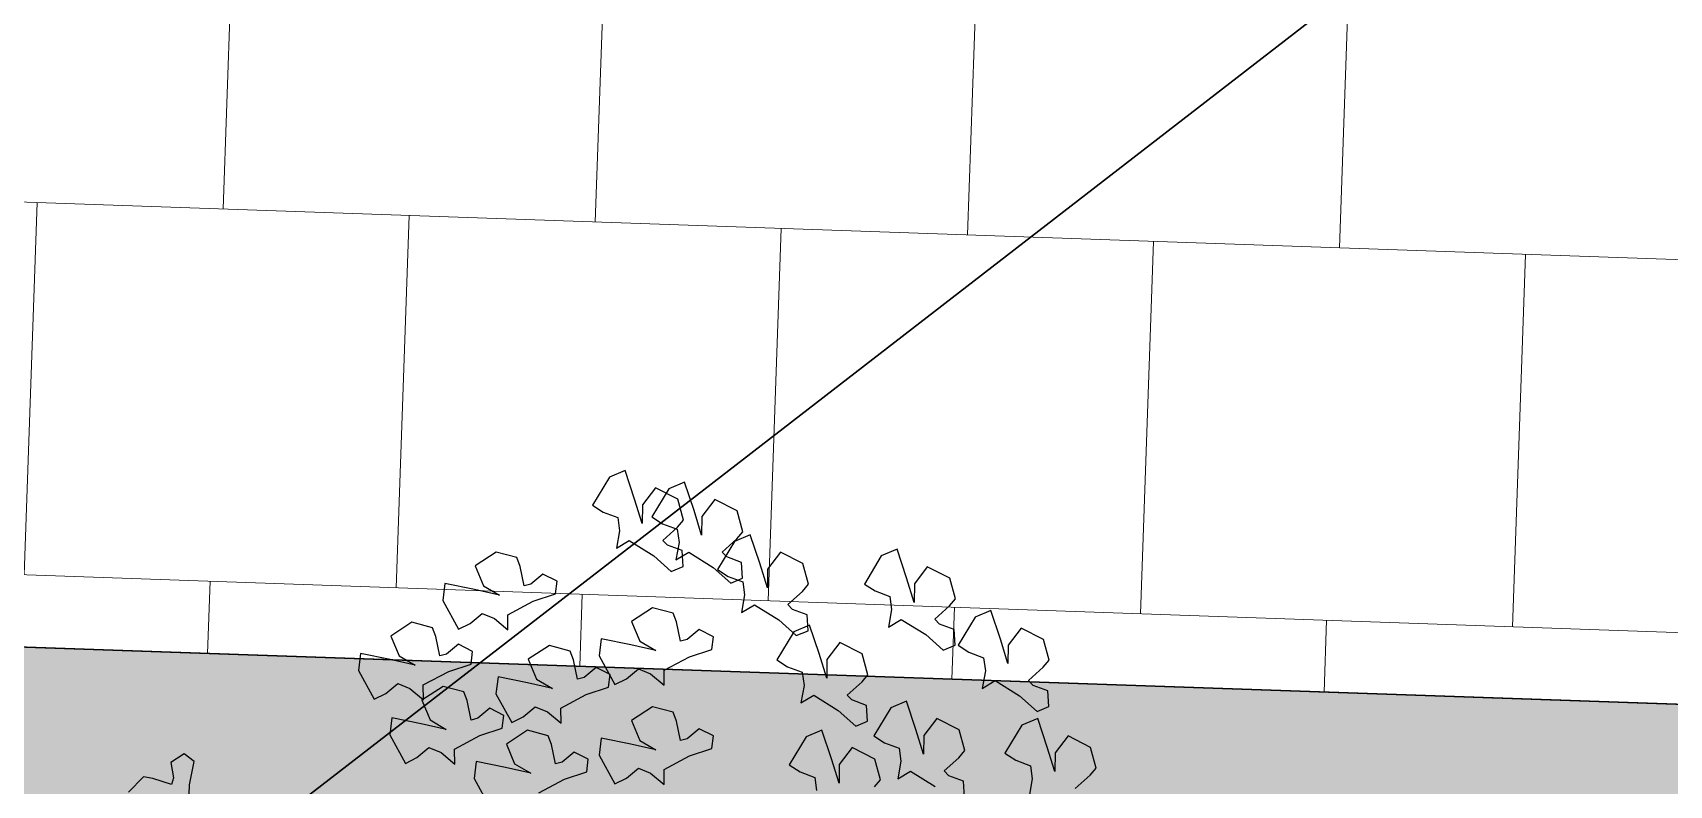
# Model space of a CAD drawing. Header units: millimetres. Extents: x -1042495 to -977915, y 3191218 to 3280168.
# Drawn here: x -1024001 to -1021411, y 3230092 to 3231282 of the extents above; entities that cross this region are included whole.
import ezdxf

# ---------------------------------------------------------------- set-up
doc = ezdxf.new("R2010")
doc.units = ezdxf.units.MM
doc.layers.get('0').update_dxf_attribs({"lineweight": 15})
for name, color, linetype in [('000 Граница', 6, 'Continuous'), ('000 Дом', 7, 'Continuous'), ('000 Привязки', 1, 'Continuous'), ('A绿-TXT', 252, 'Continuous'), ('p', 7, 'Continuous')]:
    doc.layers.add(name, color=color, linetype=linetype)
doc.layers.add('_Кабель 0.4', color=1, linetype='g5_119_3', lineweight=30)
doc.layers.add('мощение', color=251, linetype='Continuous', lineweight=0)
doc.layers.add('кустарники лиственные', color=7, linetype='Continuous', lineweight=20, true_color=0x455c00)
doc.linetypes.add('g5_119_3', pattern='A,4,-1,[31,GUGK_2005.shx,S=0.1,R=0,X=0,Y=0],4,[31,GUGK_2005.shx,S=0.1,R=180,X=0,Y=0],-1', length=10)

# ---------------------------------------------------------------- blocks, each defined once
blk = doc.blocks.new('A$C6E9D230D')
at = {"layer": 'A绿-TXT', "color": 254, "true_color": 0xfeeab9}
for p, q in [((1618, 2033.4), (1589.3, 2061.6)), ((1615.1, 2016.2), (1618, 2033.4)), ((1603.3, 1980.9), (1615.1, 2016.2)), ((1615.8, 1977.5), (1603.3, 1980.9)), ((1644.6, 1982.5), (1615.8, 1977.5)), ((1660.8, 1957.5), (1644.6, 1982.5)), ((1549.3, 1949.3), (1603.2, 1947.6)), ((1603.2, 1947.6), (1646.4, 1938.5)), ((1646.4, 1938.5), (1660.8, 1957.5)), ((1816.9, 1630.9), (1763.2, 1601.3)), ((1848.6, 1626.9), (1816.9, 1630.9)), ((1837.5, 1571.8), (1848.6, 1626.9)), ((1763.2, 1601.3), (1774, 1579.9)), ((1696.8, 1572.4), (1643, 1542.8)), ((1728.5, 1568.4), (1696.8, 1572.4)), ((1717.4, 1513.4), (1728.5, 1568.4)), ((1774, 1579.9), (1792.8, 1557.4)), ((1826.9, 1524.8), (1837.5, 1571.8)), ((1881.5, 1570.4), (1844.6, 1554.9)), ((1907.2, 1530.9), (1881.5, 1570.4)), ((1643, 1542.8), (1653.9, 1521.4)), ((1783.5, 1534.4), (1762, 1508.9)), ((1792.8, 1557.4), (1783.5, 1534.4)), ((1844.6, 1554.9), (1826.9, 1524.8)), ((1653.9, 1521.4), (1672.6, 1498.9)), ((1706.8, 1466.4), (1717.4, 1513.4)), ((1761.4, 1511.9), (1724.5, 1496.5)), ((1787.1, 1472.5), (1761.4, 1511.9)), ((1762, 1508.9), (1790, 1509.4)), ((1790, 1509.4), (1815.4, 1461.9)), ((1897.1, 1492), (1907.2, 1530.9)), ((1663.3, 1476), (1641.9, 1450.4)), ((1672.6, 1498.9), (1663.3, 1476)), ((1724.5, 1496.5), (1706.8, 1466.4)), ((1776.9, 1433.5), (1787.1, 1472.5)), ((1844.3, 1478.5), (1880.7, 1485.9)), ((1847.6, 1466), (1844.3, 1478.5)), ((1880.7, 1485.9), (1897.1, 1492)), ((1948.1, 1472.9), (1894.3, 1443.3)), ((1979.8, 1468.9), (1948.1, 1472.9)), ((1641.9, 1450.4), (1669.8, 1451)), ((1669.8, 1451), (1695.3, 1403.4)), ((1815.4, 1461.9), (1829.1, 1420)), ((1866.3, 1443.5), (1847.6, 1466)), ((1852.8, 1417), (1866.3, 1443.5)), ((1894.3, 1443.3), (1905.2, 1421.9)), ((1968.7, 1413.8), (1979.8, 1468.9)), ((1614.7, 1414.3), (1561, 1384.7)), ((1646.5, 1410.3), (1614.7, 1414.3)), ((1635.4, 1355.2), (1646.5, 1410.3)), ((1724.2, 1420), (1760.6, 1427.5)), ((1727.5, 1407.5), (1724.2, 1420)), ((1760.6, 1427.5), (1776.9, 1433.5)), ((1829.1, 1420), (1852.8, 1417)), ((1905.2, 1421.9), (1923.9, 1399.4)), ((1958.1, 1366.8), (1968.7, 1413.8)), ((2012.7, 1412.3), (1975.7, 1396.9)), ((2038.4, 1372.9), (2012.7, 1412.3)), ((1695.3, 1403.4), (1709, 1361.5)), ((1746.2, 1385), (1727.5, 1407.5)), ((1732.7, 1358.5), (1746.2, 1385)), ((1923.9, 1399.4), (1914.6, 1376.4)), ((1975.7, 1396.9), (1958.1, 1366.8)), ((1624.8, 1308.2), (1635.4, 1355.2)), ((1679.4, 1353.8), (1642.4, 1338.4)), ((1705.1, 1314.3), (1679.4, 1353.8)), ((1709, 1361.5), (1732.7, 1358.5)), ((1773.2, 1373.3), (1719.5, 1343.7)), ((1805, 1369.3), (1773.2, 1373.3)), ((1793.9, 1314.3), (1805, 1369.3)), ((1914.6, 1376.4), (1893.2, 1350.9)), ((1893.2, 1350.9), (1921.1, 1351.4)), ((1921.1, 1351.4), (1946.6, 1303.9)), ((2028.2, 1334), (2038.4, 1372.9)), ((1642.4, 1338.4), (1624.8, 1308.2)), ((1719.5, 1343.7), (1730.4, 1322.3)), ((1730.4, 1322.3), (1749.1, 1299.8)), ((1975.5, 1320.5), (2011.9, 1327.9)), ((1978.7, 1308), (1975.5, 1320.5)), ((2011.9, 1327.9), (2028.2, 1334)), ((1587.8, 1292.8), (1613.3, 1245.3)), ((1694.9, 1275.4), (1705.1, 1314.3)), ((1749.1, 1299.8), (1739.8, 1276.9)), ((1783.3, 1267.3), (1793.9, 1314.3)), ((1800.9, 1297.4), (1783.3, 1267.3)), ((1837.9, 1312.8), (1800.9, 1297.4)), ((1863.6, 1273.3), (1837.9, 1312.8)), ((1946.6, 1303.9), (1960.3, 1262)), ((1997.5, 1285.5), (1978.7, 1308)), ((1642.2, 1261.9), (1678.6, 1269.3)), ((1645.4, 1249.4), (1642.2, 1261.9)), ((1678.6, 1269.3), (1694.9, 1275.4)), ((1739.8, 1276.9), (1718.4, 1251.3)), ((1853.4, 1234.4), (1863.6, 1273.3)), ((1960.3, 1262), (1984, 1259)), ((1984, 1259), (1997.5, 1285.5)), ((1613.3, 1245.3), (1627, 1203.4)), ((1664.2, 1226.9), (1645.4, 1249.4)), ((1650.7, 1200.4), (1664.2, 1226.9)), ((1718.4, 1251.3), (1746.3, 1251.9)), ((1746.3, 1251.9), (1771.8, 1204.3)), ((1800.7, 1220.9), (1837.1, 1228.3)), ((1837.1, 1228.3), (1853.4, 1234.4)), ((1627, 1203.4), (1650.7, 1200.4)), ((1771.8, 1204.3), (1785.5, 1162.4)), ((1803.9, 1208.4), (1800.7, 1220.9)), ((1822.7, 1185.9), (1803.9, 1208.4)), ((1658.5, 1180.1), (1604.8, 1150.5)), ((1690.2, 1176.1), (1658.5, 1180.1)), ((1679.2, 1121), (1690.2, 1176.1)), ((1844.2, 1180.1), (1790.5, 1150.5)), ((1809.2, 1159.4), (1822.7, 1185.9)), ((1876, 1176.1), (1844.2, 1180.1)), ((1864.9, 1121), (1876, 1176.1)), ((2113.2, 1172.7), (2103.1, 1145.2)), ((2126.4, 1192.8), (2113.2, 1172.7)), ((2178.8, 1161), (2126.4, 1192.8)), ((1604.8, 1150.5), (1615.6, 1129.1)), ((1785.5, 1162.4), (1809.2, 1159.4)), ((1790.5, 1150.5), (1801.3, 1129.1)), ((2078.6, 1141.8), (2045.7, 1147.5)), ((2045.7, 1147.5), (2060.2, 1123.6)), ((2103.1, 1145.2), (2078.6, 1141.8)), ((2191.2, 1131.6), (2178.8, 1161)), ((1615.6, 1129.1), (1634.4, 1106.6)), ((1634.4, 1106.6), (1625.1, 1083.7)), ((1668.5, 1074.1), (1679.2, 1121)), ((1686.2, 1104.2), (1668.5, 1074.1)), ((1723.2, 1119.6), (1686.2, 1104.2)), ((1748.9, 1080.1), (1723.2, 1119.6)), ((1801.3, 1129.1), (1820.1, 1106.6)), ((1820.1, 1106.6), (1810.8, 1083.7)), ((1854.3, 1074.1), (1864.9, 1121)), ((1871.9, 1104.2), (1854.3, 1074.1)), ((1908.9, 1119.6), (1871.9, 1104.2)), ((1934.6, 1080.1), (1908.9, 1119.6)), ((2060.2, 1123.6), (2031.7, 1077.8)), ((2092, 1099.3), (2138, 1113.6)), ((2138, 1113.6), (2191.2, 1131.6)), ((1625.1, 1083.7), (1603.6, 1058.1)), ((1738.7, 1041.2), (1748.9, 1080.1)), ((1810.8, 1083.7), (1789.4, 1058.1)), ((1924.4, 1041.2), (1934.6, 1080.1)), ((2031.7, 1077.8), (2002.3, 1045)), ((2104.5, 1081.5), (2091.4, 1061.4)), ((2126.9, 1099.1), (2092, 1099.3)), ((2157, 1049.8), (2104.5, 1081.5)), ((2158.7, 1074.8), (2126.9, 1099.1)), ((2137.4, 1032.8), (2158.7, 1074.8)), ((1603.6, 1058.1), (1631.6, 1058.6)), ((1631.6, 1058.6), (1657, 1011.1)), ((1789.4, 1058.1), (1817.3, 1058.6)), ((1817.3, 1058.6), (1842.7, 1011.1)), ((2002.3, 1045), (2011.6, 1023)), ((2041.3, 1024.5), (2051.4, 1052)), ((2051.4, 1052), (2060.6, 1061.1)), ((2060.6, 1061.1), (2085.2, 1033.3)), ((2091.4, 1061.4), (2081.3, 1034)), ((2169.4, 1020.3), (2157, 1049.8)), ((1686, 1027.7), (1722.4, 1035.1)), ((1689.2, 1015.2), (1686, 1027.7)), ((1708, 992.7), (1689.2, 1015.2)), ((1722.4, 1035.1), (1738.7, 1041.2)), ((1871.7, 1027.7), (1908.1, 1035.1)), ((1874.9, 1015.2), (1871.7, 1027.7)), ((1893.7, 992.7), (1874.9, 1015.2)), ((1908.1, 1035.1), (1924.4, 1041.2)), ((2038.4, 1012.4), (2009.9, 966.6)), ((2011.6, 1023), (2041.3, 1024.5)), ((2056.8, 1030.5), (2023.9, 1036.3)), ((2023.9, 1036.3), (2038.4, 1012.4)), ((2081.3, 1034), (2056.8, 1030.5)), ((2085.2, 1033.3), (2098.7, 1022.2)), ((2098.7, 1022.2), (2137.4, 1032.8)), ((2116.2, 1002.4), (2169.4, 1020.3)), ((1657, 1011.1), (1670.7, 969.2)), ((1694.4, 966.2), (1708, 992.7)), ((1842.7, 1011.1), (1856.5, 969.2)), ((1880.2, 966.2), (1893.7, 992.7)), ((2070.2, 988.1), (2116.2, 1002.4)), ((2105.1, 987.8), (2070.2, 988.1)), ((2136.9, 963.6), (2105.1, 987.8)), ((1670.7, 969.2), (1694.4, 966.2)), ((1856.5, 969.2), (1880.2, 966.2)), ((2009.9, 966.6), (1980.5, 933.7)), ((2006.2, 958.6), (1993.1, 938.5)), ((2058.7, 926.9), (2006.2, 958.6)), ((2115.6, 921.6), (2136.9, 963.6)), ((1980.5, 933.7), (1989.8, 911.7)), ((1993.1, 938.5), (1983, 911)), ((2019.4, 913.3), (2029.5, 940.8)), ((2029.5, 940.8), (2038.8, 949.8)), ((2038.8, 949.8), (2063.4, 922)), ((2071.1, 897.4), (2058.7, 926.9)), ((2063.4, 922), (2076.8, 910.9)), ((2076.8, 910.9), (2115.6, 921.6)), ((1940.1, 889.4), (1911.6, 843.6)), ((1958.5, 907.6), (1925.6, 913.4)), ((1925.6, 913.4), (1940.1, 889.4)), ((1983, 911), (1958.5, 907.6)), ((1989.8, 911.7), (2019.4, 913.3)), ((2017.9, 879.4), (2071.1, 897.4)), ((1971.9, 865.1), (2017.9, 879.4)), ((2006.8, 864.9), (1971.9, 865.1)), ((2038.6, 840.6), (2006.8, 864.9)), ((1836.8, 847.3), (1823.7, 827.3)), ((1889.3, 815.6), (1836.8, 847.3)), ((1911.6, 843.6), (1882.2, 810.8)), ((2017.3, 798.6), (2038.6, 840.6)), ((1627.1, 803.9), (1617, 776.4)), ((1640.2, 824), (1627.1, 803.9)), ((1692.7, 792.2), (1640.2, 824)), ((1789.1, 796.3), (1756.2, 802.1)), ((1756.2, 802.1), (1770.7, 778.2)), ((1813.6, 799.8), (1789.1, 796.3)), ((1823.7, 827.3), (1813.6, 799.8)), ((1882.2, 810.8), (1891.4, 788.8)), ((1901.7, 786.1), (1889.3, 815.6)), ((1921.1, 790.3), (1931.2, 817.8)), ((1931.2, 817.8), (1940.4, 826.9)), ((1940.4, 826.9), (1965.1, 799.1)), ((1965.1, 799.1), (1978.5, 788)), ((1978.5, 788), (2017.3, 798.6)), ((1617, 776.4), (1592.4, 773)), ((1705.1, 762.8), (1692.7, 792.2)), ((1770.7, 778.2), (1742.2, 732.4)), ((1802.5, 753.9), (1848.5, 768.2)), ((1848.5, 768.2), (1901.7, 786.1)), ((1891.4, 788.8), (1921.1, 790.3)), ((1605.8, 730.5), (1651.9, 744.8)), ((1651.9, 744.8), (1705.1, 762.8)), ((1837.4, 753.7), (1802.5, 753.9)), ((1869.2, 729.4), (1837.4, 753.7)), ((1640.8, 730.3), (1605.8, 730.5)), ((1672.6, 706), (1640.8, 730.3)), ((1651.3, 664), (1672.6, 706)), ((1742.2, 732.4), (1712.8, 699.6)), ((1751.7, 679.1), (1761.8, 706.6)), ((1761.8, 706.6), (1771, 715.6)), ((1771, 715.6), (1795.7, 687.8)), ((1847.9, 687.4), (1869.2, 729.4)), ((1712.8, 699.6), (1722, 677.5)), ((1722, 677.5), (1751.7, 679.1)), ((1795.7, 687.8), (1809.1, 676.7)), ((1809.1, 676.7), (1847.9, 687.4)), ((1978.9, 683.4), (1965.8, 663.3)), ((2031.4, 651.7), (1978.9, 683.4)), ((1599.1, 664.5), (1612.5, 653.4)), ((1612.5, 653.4), (1651.3, 664)), ((1681.6, 645.7), (1671.5, 618.3)), ((1694.8, 665.8), (1681.6, 645.7)), ((1747.2, 634.1), (1694.8, 665.8)), ((1965.8, 663.3), (1955.7, 635.9)), ((2043.8, 622.2), (2031.4, 651.7)), ((1647, 614.8), (1614.1, 620.6)), ((1614.1, 620.6), (1628.6, 596.7)), ((1671.5, 618.3), (1647, 614.8)), ((1759.6, 604.6), (1747.2, 634.1)), ((1912.7, 614.3), (1884.3, 568.5)), ((1931.1, 632.4), (1898.3, 638.2)), ((1898.3, 638.2), (1912.7, 614.3)), ((1955.7, 635.9), (1931.1, 632.4)), ((1990.6, 604.3), (2043.8, 622.2)), ((1628.6, 596.7), (1600.1, 550.9)), ((1660.4, 572.4), (1706.4, 586.7)), ((1706.4, 586.7), (1759.6, 604.6)), ((1944.5, 590), (1990.6, 604.3)), ((1979.5, 589.7), (1944.5, 590)), ((2011.3, 565.5), (1979.5, 589.7)), ((1695.3, 572.1), (1660.4, 572.4)), ((1727.1, 547.9), (1695.3, 572.1)), ((1884.3, 568.5), (1854.8, 535.7)), ((1903.9, 542.7), (1913.1, 551.7)), ((1913.1, 551.7), (1937.8, 523.9)), ((1990, 523.5), (2011.3, 565.5)), ((1609.6, 497.6), (1619.8, 525.1)), ((1619.8, 525.1), (1629, 534.1)), ((1629, 534.1), (1653.6, 506.3)), ((1705.8, 505.9), (1727.1, 547.9)), ((1854.8, 535.7), (1864.1, 513.6)), ((1893.8, 515.2), (1903.9, 542.7)), ((1937.8, 523.9), (1951.2, 512.8)), ((1951.2, 512.8), (1990, 523.5)), ((1580, 496), (1609.6, 497.6)), ((1653.6, 506.3), (1667, 495.2)), ((1667, 495.2), (1705.8, 505.9)), ((1864.2, 507.8), (1851, 487.7)), ((1864.1, 513.6), (1893.8, 515.2)), ((1916.6, 476.1), (1864.2, 507.8)), ((1816.4, 456.8), (1783.5, 462.6)), ((1783.5, 462.6), (1798, 438.7)), ((1840.9, 460.3), (1816.4, 456.8)), ((1851, 487.7), (1840.9, 460.3)), ((1929, 446.6), (1916.6, 476.1)), ((1798, 438.7), (1769.5, 392.9)), ((1875.8, 428.7), (1929, 446.6)), ((1648.9, 399.9), (1638.8, 372.4)), ((1662, 420), (1648.9, 399.9)), ((1714.5, 388.2), (1662, 420)), ((1829.8, 414.4), (1875.8, 428.7)), ((1864.7, 414.1), (1829.8, 414.4)), ((1896.5, 389.9), (1864.7, 414.1)), ((1614.3, 368.9), (1581.4, 374.7)), ((1638.8, 372.4), (1614.3, 368.9)), ((1726.9, 358.7), (1714.5, 388.2)), ((1769.5, 392.9), (1740.1, 360)), ((1789.2, 367.1), (1798.4, 376.1)), ((1798.4, 376.1), (1823, 348.3)), ((1875.2, 347.9), (1896.5, 389.9)), ((1627.7, 326.5), (1673.7, 340.8)), ((1673.7, 340.8), (1726.9, 358.7)), ((1740.1, 360), (1749.4, 338)), ((1749.4, 338), (1779.1, 339.6)), ((1779.1, 339.6), (1789.2, 367.1)), ((1823, 348.3), (1836.4, 337.2)), ((1836.4, 337.2), (1875.2, 347.9)), ((1662.6, 326.3), (1627.7, 326.5)), ((1694.4, 302), (1662.6, 326.3)), ((1596.2, 288.3), (1620.9, 260.4)), ((1673.1, 260), (1694.4, 302)), ((1620.9, 260.4), (1634.3, 249.4)), ((1634.3, 249.4), (1673.1, 260))]:
    blk.add_line(p, q, dxfattribs=at)

msp = doc.modelspace()

# ---------------------------------------------------------------- hatches: boundary and pattern name
at = {"layer": '000 Привязки', "true_color": 0x999b37}
h = msp.add_hatch(color=55, dxfattribs=at)
h.dxf.hatch_style = 1
h.paths.add_polyline_path([(-985643, 3228982.2), (-1025266.5, 3230354), (-1023687.3, 3222587.9), (-1023695.8, 3222326.6, -0.141393), (-1016943.1, 3220224.1), (-1016496.2, 3221622.5), (-1016210.4, 3221531.2), (-1016210.4, 3221531.2), (-1015958.5, 3222328.6, 0.496147), (-1017796.3, 3224930), (-1018132, 3224941.7), (-1018164.5, 3223942.2), (-1022162.2, 3224080.6), (-1022172.6, 3224081), (-1021999.6, 3229078), (-1018002, 3228939.6), (-1018067, 3226940.6), (-1015555.4, 3226853.6, 0.203219), (-1014097.8, 3227412.9, -0.203219), (-1012640.1, 3227972.2), (-1003637.5, 3227660.6), (-997111.3, 3227434.6, -0.41494), (-995181.9, 3225361.7), (-995439.3, 3220447), (-995844.2, 3217958), (-995545.8, 3217862.6), (-996001.9, 3216435.5, -0.000058), (-995902.5, 3216403.7, -0.054849), (-993774.3, 3214093.5), (-991611.2, 3211415.6), (-989700.5, 3215862.1)])
at = {"layer": 'мощение', "true_color": 0x636466}
h = msp.add_hatch(dxfattribs=at)
h.set_pattern_fill('AR-B88', color=251, scale=2.9, angle=358)
h.paths.add_polyline_path([(-993683.5, 3247769.9), (-994169.2, 3247839.3), (-996779.7, 3247934.1), (-1002749.9, 3247983.4), (-1005577.8, 3248156.9), (-1007675.1, 3248256.1), (-1010727.4, 3248769.8), (-1012366.6, 3249261.3), (-1013436.8, 3249863.2), (-1014480.9, 3250377.6), (-1018638.1, 3254207.8), (-1021767.3, 3257083.7), (-1033142.2, 3244724.5), (-1029892.8, 3240962.5), (-1028035.6, 3238037.1), (-1026578.4, 3235140.7), (-1026248.4, 3233936.8), (-1026188, 3233910.9), (-1025364.8, 3231113.1), (-1025356.8, 3230683.5), (-1025266.5, 3230354), (-1021268.9, 3230215.6), (-1020176.1, 3232879.4), (-1010809.7, 3232555.1), (-994230.1, 3231981.1)])
h.paths.add_polyline_path([(-1026578.6, 3240042.7), (-1031729.2, 3244783.1), (-1022587, 3254716.4), (-1017436.4, 3249976)], flags=16)
h.paths.add_polyline_path([(-1010818.6, 3244162.4), (-1010777.1, 3245361.7), (-1006579.6, 3245216.3), (-1006621.1, 3244017.1), (-1006652.3, 3243117.6), (-1001855.1, 3242951.5), (-1001824, 3243851), (-997826.4, 3243712.6), (-997784.9, 3244911.9), (-994586.8, 3244801.2), (-994628.3, 3243601.9), (-994801.1, 3238611.8), (-994801.3, 3238604.9), (-995001.2, 3238611.8), (-997799.5, 3238708.7), (-997993.3, 3233112), (-1011185.3, 3233568.7)], flags=16)
h.paths.add_polyline_path([(-1010901.6, 3241763.8), (-1010825.5, 3243962.5), (-1010818.6, 3244162.4), (-1006821, 3244024), (-1006621.1, 3244017.1), (-1006652.3, 3243117.6), (-1001855.1, 3242951.5), (-1001655.3, 3242944.6), (-1001631, 3243644.2), (-994835.1, 3243408.9), (-994994.3, 3238811.7), (-997792.6, 3238908.5), (-997799.5, 3238708.7), (-997986.3, 3233311.9), (-997993.3, 3233112), (-1011185.3, 3233568.7), (-1011178.4, 3233768.6)], flags=0)
h.paths.add_polyline_path([(-1010701.8, 3241756.9), (-1010625.6, 3243955.6), (-1006827.9, 3243824.1), (-1006852.1, 3243124.5), (-1006904, 3241625.4)], flags=0)
h.paths.add_polyline_path([(-1010708.7, 3241557), (-1006911, 3241425.5), (-1007180.8, 3233630.2), (-1010978.5, 3233761.7)], flags=0)
h.paths.add_polyline_path([(-1006711.1, 3241418.6), (-1001914, 3241252.5), (-1002045.4, 3237454.8), (-1006842.6, 3237620.9)], flags=0)
h.paths.add_polyline_path([(-1006704.2, 3241618.5), (-1006659.2, 3242917.7), (-1001862.1, 3242751.6), (-1001907, 3241452.4)], flags=0)
h.paths.add_polyline_path([(-1006849.5, 3237421), (-1002052.3, 3237254.9), (-1002183.8, 3233457.2), (-1006980.9, 3233623.3)], flags=0)
h.paths.add_polyline_path([(-1001714.1, 3241245.6), (-997916.3, 3241114.1), (-998186.2, 3233318.8), (-1001983.9, 3233450.3)], flags=0)

# ---------------------------------------------------------------- linework, layer by layer
msp.add_lwpolyline([(-1025266.5, 3230354), (-985643, 3228982.2)])
at = {"layer": '000 Граница'}
msp.add_lwpolyline([(-1033142.2, 3244724.5), (-1001307.9, 3279313.6), (-989147.2, 3275033.7), (-980318, 3271335.6), (-978370.3, 3252100.4), (-985643, 3228982.2), (-1025266.5, 3230354), (-1023687.3, 3222587.9), (-1023919.6, 3215467.3), (-1025057.1, 3210444.4), (-1026565, 3205550.7), (-1027258.1, 3202759), (-999185.8, 3193788.6), (-989700.5, 3215862.1), (-985643, 3228982.2)], dxfattribs=at)
msp.add_lwpolyline([(-1033142.2, 3244724.5), (-1001307.9, 3279313.6), (-989147.2, 3275033.7), (-980318, 3271335.6), (-978370.3, 3252100.4), (-985643, 3228982.2), (-1025266.5, 3230354), (-1023687.3, 3222587.9), (-1023919.6, 3215467.3), (-1025057.1, 3210444.4), (-1026565, 3205550.7), (-1027258.1, 3202759), (-999185.8, 3193788.6), (-989700.5, 3215862.1), (-985643, 3228982.2)], dxfattribs=at)
at = {"layer": '000 Дом'}
for q in [(-1010903.1, 3229856.7), (-1021268.9, 3230215.6)]:
    msp.add_line((-1025266.5, 3230354), q, dxfattribs=at)
at = {"layer": '_Кабель 0.4', "linetype": 'g5_119_3'}
msp.add_line((-1024489.8, 3229361.3), (-1011288.6, 3239563.2), dxfattribs=at)
at = {"layer": 'p', "color": 5, "linetype": 'Continuous', "lineweight": 30}
for points in [[(-985234.8, 3228968.1), (-1025674.8, 3230368.1), (-1026264.8, 3233058.1), (-1027264.8, 3235898.1), (-1028454.8, 3238328.1), (-1030514.8, 3241528.1), (-1032294.8, 3243608.1), (-1033584.8, 3244918.1), (-1001124.8, 3280168.1), (-989904.8, 3276188.1), (-979914.8, 3271988.1), (-978784.8, 3260958.1), (-977914.8, 3252418.1)], [(-1027724.8, 3202198.1), (-1024874.8, 3213088.1), (-1024274.8, 3216068.1), (-1024044.8, 3218928.1), (-1023974.8, 3221898.1), (-1024654.8, 3226668.1), (-1025674.8, 3230368.1), (-985234.8, 3228968.1), (-989364.8, 3215728.1), (-999254.8, 3193138.1)]]:
    msp.add_lwpolyline(points, close=True, dxfattribs=at)

# ---------------------------------------------------------------- block references
at = {"layer": 'кустарники лиственные', "xscale": 0.8449588223999995, "yscale": 0.8449588223999995, "zscale": 0.8449588223999995, "rotation": 90}
msp.add_blockref('A$C6E9D230D', (-1022107.8, 3228738.2), dxfattribs=at)

doc.saveas('drawing.dxf')
